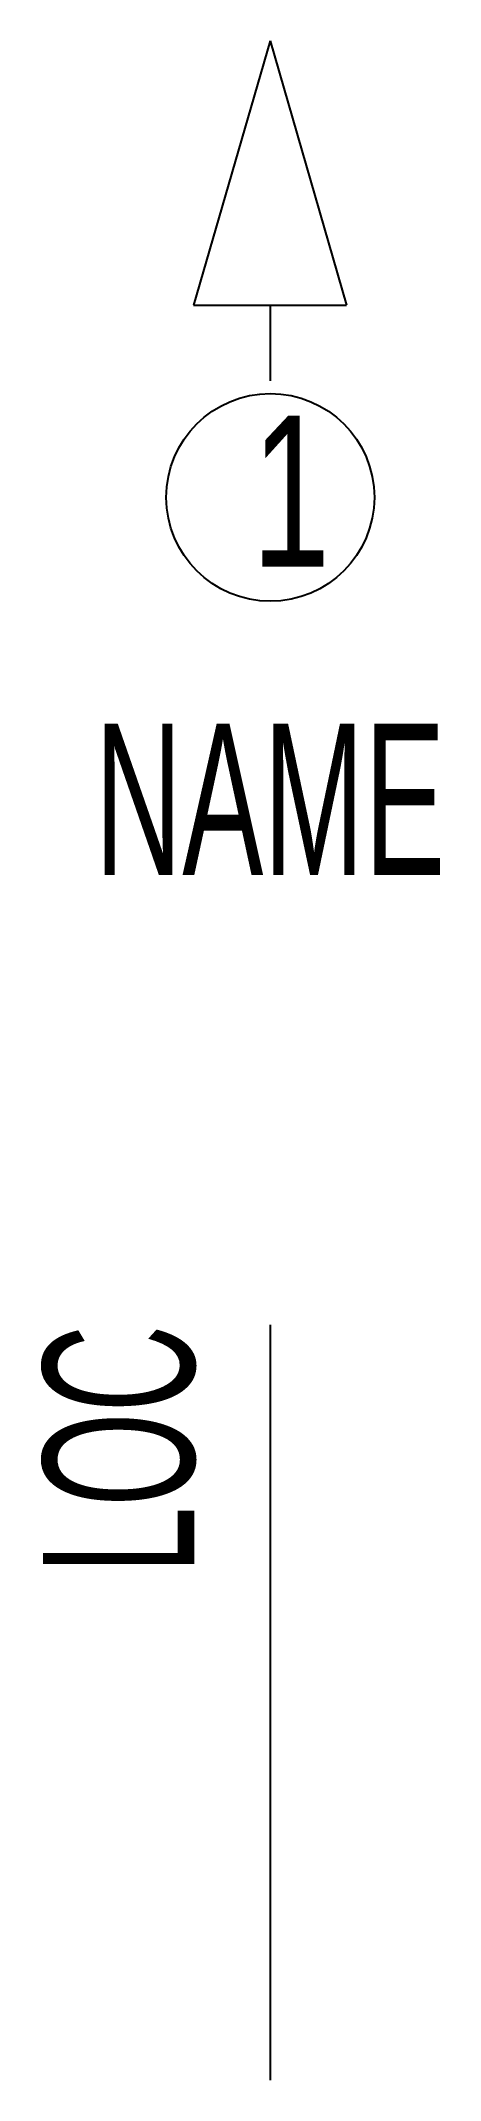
# Model space of a CAD drawing. Header units: inches. Extents: x -3 to 2.2, y -27 to 0.
import ezdxf
from ezdxf.enums import TextEntityAlignment as Align

# ---------------------------------------------------------------- set-up
doc = ezdxf.new("R2010")
doc.units = ezdxf.units.IN
doc.header["$MEASUREMENT"] = 0

msp = doc.modelspace()

# ---------------------------------------------------------------- linework, layer by layer
for p, q in [((0, 0), (1.013, -3.5)), ((0, -3.5), (0, -4.5)), ((0, -17), (0, -27))]:
    msp.add_line(p, q)
for points in [[(0, 0), (-1.013, -3.5)], [(-1.013, -3.5), (1.013, -3.5)]]:
    msp.add_lwpolyline(points)
msp.add_circle((0.004, -6.045), 1.375)

# ---------------------------------------------------------------- texts
at = {"width": 0.7}
msp.add_text('1', height=2, dxfattribs=at).set_placement((-0.243, -6.962))
at = {"width": 0.6}
msp.add_attdef('NAME', text='NAME', height=2, dxfattribs=at).set_placement((0, -10.042), align=Align.MIDDLE_CENTER)
msp.add_attdef('LOC', text='LOC', height=2, rotation=90, dxfattribs=at).set_placement((-1, -17), align=Align.RIGHT)

doc.saveas('drawing.dxf')
